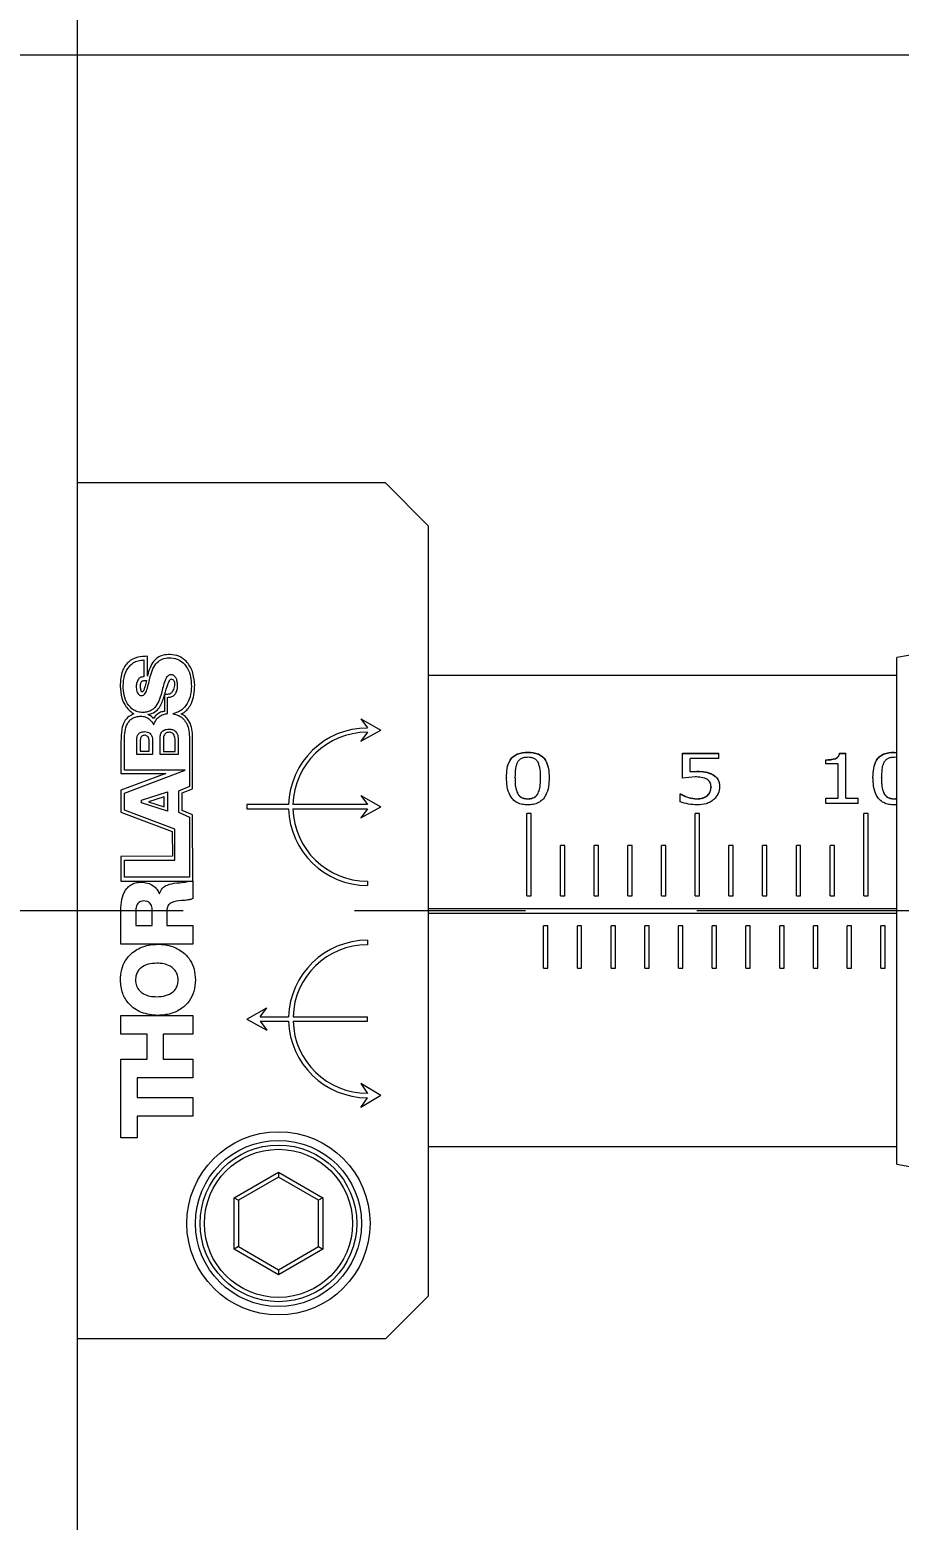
# Model space of a CAD drawing. Header units: millimetres. Extents: x 2 to 278, y 1 to 215.
# Drawn here: x 108.21 to 121.11, y 147.35 to 169.46 of the extents above; entities that cross this region are included whole.
import ezdxf

# ---------------------------------------------------------------- set-up
doc = ezdxf.new("R2010")
doc.units = ezdxf.units.MM
doc.linetypes.add('CENTERX2', pattern=[20.32, 12.7, -2.54, 2.54, -2.54])
doc.styles.add('SLDTEXTSTYLE0', font='TXT', dxfattribs={"width": 0.75})
doc.dimstyles.new('SLDDIMSTYLE0', dxfattribs={"dimtxt": 2.116667, "dimasz": 3.175, "dimexe": 0, "dimexo": 0.0625, "dimgap": 0.529167, "dimtad": 0, "dimtih": 1, "dimtoh": 1, "dimdec": 1, "dimlfac": 2, "dimrnd": 1e-09, "dimzin": 12, "dimdsep": 46, "dimtxsty": 'SLDTEXTSTYLE0', "dimsah": 1, "dimcen": 0, "dimadec": 0, "dimazin": 3, "dimtfac": 1, "dimtdec": 1, "dimtofl": 0, "dimtmove": 0, "dimatfit": 3, "dimfxl": 1, "dimfrac": 2, "dimtolj": 1, "dimtzin": 12, "dimarcsym": 0})
doc.dimstyles.new('SLDDIMSTYLE2', dxfattribs={"dimtxt": 2.116667, "dimasz": 3.175, "dimexe": 0, "dimexo": 0.0625, "dimgap": 0.529167, "dimtad": 0, "dimtih": 1, "dimtoh": 1, "dimdec": 1, "dimlfac": 2, "dimrnd": 1e-09, "dimzin": 12, "dimdsep": 46, "dimtxsty": 'SLDTEXTSTYLE0', "dimsah": 1, "dimcen": 0.09, "dimadec": 0, "dimazin": 3, "dimtfac": 1, "dimtdec": 1, "dimtofl": 0, "dimtmove": 0, "dimatfit": 3, "dimfxl": 1, "dimfrac": 2, "dimtolj": 1, "dimtzin": 12, "dimarcsym": 0})

# ---------------------------------------------------------------- blocks, each defined once
blk = doc.blocks.new('_D_11')
at = {"color": 7, "linetype": 'Continuous', "lineweight": 0}
for p, q in [((85.419, 169.086), (88.597, 169.086)), ((91.137, 169.086), (99.446, 169.086)), ((101.986, 169.086), (167.099, 169.086)), ((165.321, 169.086), (165.321, 160.178)), ((161.442, 156.386), (160.798, 156.386)), ((160.798, 156.386), (160.798, 153.023)), ((169.199, 156.386), (169.843, 156.386)), ((169.843, 156.386), (169.843, 153.023)), ((160.798, 153.023), (161.442, 153.023)), ((169.843, 153.023), (169.199, 153.023)), ((165.321, 143.686), (165.321, 152.594)), ((85.419, 143.686), (167.099, 143.686))]:
    blk.add_line(p, q, dxfattribs=at)
at = {"color": 7, "linetype": 'Continuous', "lineweight": 18}
for points in [[(165.321, 169.086), (164.813, 165.911), (165.829, 165.911)], [(165.321, 143.686), (165.829, 146.861), (164.813, 146.861)]]:
    blk.add_solid(points, dxfattribs=at)
at = {"color": 7, "linetype": 'Continuous', "lineweight": 18, "char_height": 2.1167, "attachment_point": 1, "style": 'SLDTEXTSTYLE0'}
for s, insert in [('50.8mm', (159.939, 159.544)), ('2.00in', (161.442, 155.752))]:
    blk.add_mtext(s, dxfattribs=dict(at, insert=insert))
blk = doc.blocks.new('_D_12')
at = {"color": 7, "linetype": 'Continuous', "lineweight": 0}
for p, q in [((91.542, 158.345), (112.894, 183.346)), ((112.894, 183.346), (116.704, 183.346))]:
    blk.add_line(p, q, dxfattribs=at)
at = {"color": 7, "linetype": 'Continuous', "lineweight": 18}
blk.add_solid([(91.542, 158.345), (93.99, 160.429), (93.217, 161.089)], dxfattribs=at)
at = {"color": 7, "linetype": 'Continuous', "lineweight": 18, "attachment_point": 1, "style": 'SLDTEXTSTYLE0'}
for s, insert, char_height in [('CBORE FOR M6 [1/4-20]', (117.498, 184.392), 2.11667), ('MOUNTING CAP SCREW', (117.498, 181.029), 2.11667), ('2 PLACES', (117.498, 177.666), 2.1167)]:
    blk.add_mtext(s, dxfattribs=dict(at, insert=insert, char_height=char_height))

msp = doc.modelspace()

# ---------------------------------------------------------------- linework, layer by layer
at = {"color": 7, "linetype": 'Continuous', "lineweight": 18}
for p, q in [((108.914, 175.436), (108.914, 137.336)), ((113.486, 162.736), (108.914, 162.736)), ((114.121, 162.101), (113.486, 162.736)), ((114.121, 162.101), (114.121, 150.671)), ((124.246, 160.704), (121.071, 160.144)), ((109.903, 160.11), (109.903, 159.859)), ((109.953, 159.87), (109.955, 160.164)), ((121.071, 152.628), (121.071, 160.144)), ((121.071, 159.879), (114.121, 159.879)), ((110.207, 159.589), (110.207, 159.346)), ((110.252, 159.313), (110.252, 159.554)), ((113.12, 159.235), (113.418, 159.069)), ((113.12, 159.235), (113.217, 159.101)), ((110.625, 158.197), (110.625, 158.994)), ((113.12, 158.903), (113.418, 159.069)), ((113.217, 159.037), (113.12, 158.903)), ((109.561, 158.897), (109.561, 158.426)), ((109.614, 158.476), (109.614, 158.927)), ((109.796, 158.705), (109.796, 158.928)), ((109.847, 158.91), (109.847, 158.754)), ((109.847, 158.754), (109.981, 158.754)), ((109.981, 158.754), (109.981, 158.91)), ((110.029, 158.928), (110.029, 158.705)), ((110.141, 158.705), (110.141, 158.953)), ((110.191, 158.939), (110.191, 158.752)), ((110.191, 158.752), (110.364, 158.752)), ((110.364, 158.752), (110.364, 158.939)), ((110.409, 158.953), (110.409, 158.705)), ((110.579, 158.939), (110.579, 158.234)), ((110.029, 158.705), (109.796, 158.705)), ((110.409, 158.705), (110.141, 158.705)), ((115.597, 158.742), (115.597, 158.738)), ((117.89, 158.725), (118.43, 158.725)), ((117.89, 158.355), (117.89, 158.725)), ((117.89, 158.721), (118.43, 158.721)), ((118.005, 158.454), (118.005, 158.647)), ((118.43, 158.647), (118.005, 158.647)), ((118.43, 158.647), (118.43, 158.725)), ((120.017, 158.568), (120.017, 158.63)), ((120.201, 158.568), (120.017, 158.568)), ((120.162, 158.645), (120.162, 158.649)), ((120.201, 158.061), (120.201, 158.568)), ((120.223, 158.725), (120.315, 158.725)), ((120.223, 158.721), (120.223, 158.725)), ((120.223, 158.721), (120.315, 158.721)), ((120.315, 158.061), (120.315, 158.725)), ((121.034, 158.742), (121.071, 158.739)), ((121.034, 158.742), (121.034, 158.738)), ((121.034, 158.738), (121.071, 158.735)), ((121.071, 158.662), (121.034, 158.665)), ((109.561, 158.426), (110.226, 158.426)), ((110.226, 158.426), (109.561, 158.179)), ((109.614, 158.135), (110.512, 158.476)), ((110.512, 158.476), (109.614, 158.476)), ((115.281, 158.369), (115.281, 158.365)), ((115.407, 158.365), (115.407, 158.369)), ((115.787, 158.366), (115.787, 158.37)), ((115.913, 158.37), (115.913, 158.366)), ((118.078, 158.374), (117.89, 158.355)), ((118.005, 158.454), (118.107, 158.458)), ((118.005, 158.45), (118.107, 158.454)), ((118.005, 158.454), (118.005, 158.45)), ((118.107, 158.458), (118.107, 158.454)), ((118.339, 158.412), (118.339, 158.408)), ((120.718, 158.369), (120.718, 158.365)), ((120.844, 158.365), (120.844, 158.369)), ((109.561, 158.179), (109.561, 157.85)), ((109.614, 157.88), (109.614, 158.135)), ((109.868, 158.029), (110.253, 158.151)), ((110.253, 158.151), (110.253, 157.864)), ((110.579, 158.234), (110.415, 158.162)), ((110.415, 158.162), (110.415, 157.851)), ((110.468, 158.136), (110.625, 158.197)), ((110.468, 157.877), (110.468, 158.136)), ((113.12, 158.098), (113.418, 157.932)), ((113.12, 158.098), (113.217, 157.964)), ((115.443, 158.133), (115.443, 158.137)), ((115.75, 158.132), (115.75, 158.135)), ((117.856, 158.121), (117.864, 158.121)), ((117.856, 158.007), (117.856, 158.121)), ((117.856, 158.118), (117.864, 158.118)), ((117.864, 158.121), (117.864, 158.118)), ((118.262, 158.1), (118.262, 158.096)), ((118.315, 158.228), (118.315, 158.224)), ((118.442, 158.228), (118.442, 158.225)), ((120.879, 158.133), (120.879, 158.137)), ((110.359, 157.599), (109.614, 157.88)), ((109.868, 157.99), (109.868, 158.029)), ((110.253, 157.864), (109.868, 157.99)), ((110.202, 158.08), (109.969, 158.007)), ((109.969, 158.007), (110.202, 157.932)), ((110.202, 157.932), (110.202, 158.08)), ((110.625, 157.814), (110.468, 157.877)), ((112.049, 157.964), (111.429, 157.964)), ((111.429, 157.964), (111.429, 157.901)), ((111.429, 157.901), (112.049, 157.901)), ((113.217, 157.964), (112.113, 157.964)), ((112.113, 157.901), (113.217, 157.901)), ((113.12, 157.767), (113.418, 157.932)), ((113.217, 157.901), (113.12, 157.767)), ((115.597, 158.048), (115.597, 158.051)), ((118.109, 158.051), (118.109, 158.048)), ((120.017, 158.061), (120.201, 158.061)), ((120.017, 157.98), (120.017, 158.061)), ((120.017, 158.058), (120.201, 158.058)), ((120.499, 157.98), (120.017, 157.98)), ((120.201, 158.058), (120.201, 158.061)), ((120.315, 158.061), (120.499, 158.061)), ((120.315, 158.058), (120.315, 158.061)), ((120.315, 158.058), (120.499, 158.058)), ((120.499, 157.98), (120.499, 158.061)), ((121.034, 158.048), (121.034, 158.051)), ((121.071, 157.961), (121.034, 157.959)), ((109.561, 157.85), (110.322, 157.563)), ((110.415, 157.851), (110.577, 157.777)), ((110.577, 157.777), (110.577, 156.886)), ((110.628, 156.829), (110.625, 157.814)), ((115.581, 156.608), (115.581, 157.833)), ((115.645, 157.833), (115.581, 157.833)), ((115.645, 157.831), (115.581, 157.831)), ((115.645, 156.608), (115.645, 157.833)), ((118.081, 156.608), (118.081, 157.833)), ((118.145, 157.833), (118.081, 157.833)), ((118.145, 157.831), (118.081, 157.831)), ((118.145, 156.608), (118.145, 157.833)), ((120.581, 156.608), (120.581, 157.833)), ((120.645, 157.833), (120.581, 157.833)), ((120.645, 157.831), (120.581, 157.831)), ((120.645, 156.608), (120.645, 157.833)), ((110.322, 157.563), (110.324, 157.197)), ((110.359, 157.137), (110.359, 157.599)), ((116.081, 156.608), (116.081, 157.357)), ((116.145, 157.357), (116.081, 157.357)), ((116.145, 157.356), (116.081, 157.356)), ((116.145, 156.608), (116.145, 157.357)), ((116.645, 157.357), (116.581, 157.357)), ((116.581, 156.608), (116.581, 157.357)), ((116.645, 157.356), (116.581, 157.356)), ((116.645, 156.608), (116.645, 157.357)), ((117.145, 157.357), (117.081, 157.357)), ((117.081, 156.608), (117.081, 157.357)), ((117.145, 157.356), (117.081, 157.356)), ((117.145, 156.608), (117.145, 157.357)), ((117.645, 157.357), (117.581, 157.357)), ((117.581, 156.608), (117.581, 157.357)), ((117.645, 157.356), (117.581, 157.356)), ((117.645, 156.608), (117.645, 157.357)), ((118.645, 157.357), (118.581, 157.357)), ((118.581, 156.608), (118.581, 157.357)), ((118.645, 157.356), (118.581, 157.356)), ((118.645, 156.608), (118.645, 157.357)), ((119.145, 157.357), (119.081, 157.357)), ((119.081, 156.608), (119.081, 157.357)), ((119.145, 157.356), (119.081, 157.356)), ((119.145, 156.608), (119.145, 157.357)), ((119.645, 157.357), (119.581, 157.357)), ((119.581, 156.608), (119.581, 157.357)), ((119.645, 157.356), (119.581, 157.356)), ((119.645, 156.608), (119.645, 157.357)), ((120.145, 157.357), (120.081, 157.357)), ((120.081, 156.608), (120.081, 157.357)), ((120.145, 157.356), (120.081, 157.356)), ((120.145, 156.608), (120.145, 157.357)), ((110.324, 157.197), (109.561, 157.192)), ((109.561, 157.192), (109.561, 156.83)), ((109.614, 156.886), (109.614, 157.137)), ((109.614, 157.137), (110.359, 157.137)), ((109.561, 156.83), (110.628, 156.829)), ((110.577, 156.886), (109.614, 156.886)), ((110.578, 156.829), (110.628, 156.829)), ((110.628, 156.829), (110.628, 156.57)), ((113.217, 156.827), (113.217, 156.764)), ((110.129, 156.645), (110.132, 156.645)), ((115.581, 156.608), (115.645, 156.608)), ((116.081, 156.608), (116.145, 156.608)), ((116.581, 156.608), (116.645, 156.608)), ((117.081, 156.608), (117.145, 156.608)), ((117.581, 156.608), (117.645, 156.608)), ((118.081, 156.608), (118.145, 156.608)), ((118.581, 156.608), (118.645, 156.608)), ((119.081, 156.608), (119.145, 156.608)), ((119.581, 156.608), (119.645, 156.608)), ((120.081, 156.608), (120.145, 156.608)), ((120.581, 156.608), (120.645, 156.608)), ((109.561, 155.892), (109.561, 156.438)), ((109.783, 156.393), (109.783, 156.171)), ((110.023, 156.171), (110.023, 156.405)), ((110.24, 156.383), (110.24, 156.171)), ((121.071, 156.418), (114.121, 156.418)), ((121.071, 156.418), (114.121, 156.418)), ((114.121, 156.354), (121.071, 156.354)), ((114.121, 156.354), (121.071, 156.354)), ((109.783, 156.171), (110.023, 156.171)), ((110.24, 156.171), (110.628, 156.171)), ((110.628, 156.171), (110.628, 155.892)), ((115.831, 155.537), (115.831, 156.164)), ((115.895, 156.164), (115.831, 156.164)), ((115.895, 155.537), (115.895, 156.164)), ((116.332, 155.537), (116.332, 156.164)), ((116.395, 156.164), (116.332, 156.164)), ((116.395, 155.537), (116.395, 156.164)), ((116.832, 155.537), (116.832, 156.164)), ((116.896, 156.164), (116.832, 156.164)), ((116.896, 155.537), (116.896, 156.164)), ((117.333, 155.537), (117.333, 156.164)), ((117.396, 156.164), (117.333, 156.164)), ((117.396, 155.537), (117.396, 156.164)), ((117.833, 155.537), (117.833, 156.164)), ((117.897, 156.164), (117.833, 156.164)), ((117.897, 155.537), (117.897, 156.164)), ((118.333, 155.537), (118.333, 156.164)), ((118.397, 156.164), (118.333, 156.164)), ((118.397, 155.537), (118.397, 156.164)), ((118.834, 155.537), (118.834, 156.164)), ((118.897, 156.164), (118.834, 156.164)), ((118.897, 155.537), (118.897, 156.164)), ((119.334, 155.537), (119.334, 156.164)), ((119.398, 156.164), (119.334, 156.164)), ((119.398, 155.537), (119.398, 156.164)), ((119.835, 155.537), (119.835, 156.164)), ((119.898, 156.164), (119.835, 156.164)), ((119.898, 155.537), (119.898, 156.164)), ((120.335, 155.537), (120.335, 156.164)), ((120.398, 156.164), (120.335, 156.164)), ((120.398, 155.537), (120.398, 156.164)), ((120.835, 155.537), (120.835, 156.164)), ((120.899, 156.164), (120.835, 156.164)), ((120.899, 155.537), (120.899, 156.164)), ((110.628, 155.892), (109.561, 155.892)), ((113.217, 155.951), (113.217, 155.885)), ((115.831, 155.539), (115.895, 155.539)), ((115.831, 155.537), (115.895, 155.537)), ((116.332, 155.539), (116.395, 155.539)), ((116.332, 155.537), (116.395, 155.537)), ((116.832, 155.539), (116.896, 155.539)), ((116.832, 155.537), (116.896, 155.537)), ((117.333, 155.539), (117.396, 155.539)), ((117.333, 155.537), (117.396, 155.537)), ((117.833, 155.539), (117.897, 155.539)), ((117.833, 155.537), (117.897, 155.537)), ((118.333, 155.539), (118.397, 155.539)), ((118.333, 155.537), (118.397, 155.537)), ((118.834, 155.539), (118.897, 155.539)), ((118.834, 155.537), (118.897, 155.537)), ((119.334, 155.539), (119.398, 155.539)), ((119.334, 155.537), (119.398, 155.537)), ((119.835, 155.539), (119.898, 155.539)), ((119.835, 155.537), (119.898, 155.537)), ((120.335, 155.539), (120.398, 155.539)), ((120.335, 155.537), (120.398, 155.537)), ((120.835, 155.539), (120.899, 155.539)), ((120.835, 155.537), (120.899, 155.537)), ((109.561, 154.835), (110.628, 154.835)), ((109.561, 154.556), (109.561, 154.835)), ((110.628, 154.835), (110.628, 154.556)), ((111.428, 154.783), (111.726, 154.948)), ((111.428, 154.783), (111.726, 154.617)), ((111.629, 154.814), (111.726, 154.948)), ((111.629, 154.814), (112.049, 154.814)), ((112.115, 154.814), (113.217, 154.814)), ((113.217, 154.751), (113.217, 154.814)), ((109.95, 154.556), (109.561, 154.556)), ((109.95, 154.188), (109.95, 154.556)), ((110.189, 154.556), (110.189, 154.188)), ((110.628, 154.556), (110.189, 154.556)), ((111.629, 154.751), (111.726, 154.617)), ((111.629, 154.751), (112.049, 154.751)), ((112.115, 154.751), (113.217, 154.751)), ((109.561, 154.188), (109.95, 154.188)), ((109.561, 153.021), (109.561, 154.188)), ((110.189, 154.188), (110.628, 154.188)), ((110.628, 154.188), (110.628, 153.909)), ((109.8, 153.909), (109.8, 153.62)), ((110.628, 153.909), (109.8, 153.909)), ((113.418, 153.648), (113.12, 153.824)), ((113.12, 153.824), (113.217, 153.68)), ((109.8, 153.62), (110.628, 153.62)), ((110.628, 153.62), (110.628, 153.34)), ((113.418, 153.648), (113.12, 153.471)), ((113.12, 153.471), (113.217, 153.614)), ((109.8, 153.34), (109.8, 153.021)), ((110.628, 153.34), (109.8, 153.34)), ((109.8, 153.021), (109.561, 153.021)), ((114.121, 152.894), (121.071, 152.894)), ((121.071, 152.628), (124.246, 152.068)), ((111.24, 152.131), (111.898, 152.511)), ((111.898, 152.438), (111.303, 152.094)), ((111.898, 152.511), (112.557, 152.131)), ((111.898, 152.511), (111.898, 152.438)), ((112.494, 152.094), (111.898, 152.438)), ((111.24, 151.37), (111.24, 152.131)), ((111.24, 152.131), (111.303, 152.094)), ((112.557, 152.131), (112.494, 152.094)), ((112.557, 152.131), (112.557, 151.37)), ((111.303, 152.094), (111.303, 151.407)), ((112.494, 151.407), (112.494, 152.094)), ((111.303, 151.407), (111.24, 151.37)), ((111.898, 150.99), (111.24, 151.37)), ((111.303, 151.407), (111.898, 151.063)), ((111.898, 151.063), (112.494, 151.407)), ((112.557, 151.37), (111.898, 150.99)), ((112.494, 151.407), (112.557, 151.37)), ((111.898, 151.063), (111.898, 150.99)), ((113.486, 150.036), (114.121, 150.671)), ((113.486, 150.036), (108.914, 150.036))]:
    msp.add_line(p, q, dxfattribs=at)
at = {"color": 7, "linetype": 'CENTERX2', "lineweight": 18}
msp.add_line((151.124, 156.386), (53.763, 156.386), dxfattribs=at)
at = {"color": 7, "linetype": 'Continuous', "lineweight": 18}
for radius in [1.359, 1.232, 1.162, 1.099]:
    msp.add_circle((111.898, 151.751), radius, dxfattribs=at)
for centre, radius, start, end in [((113.217, 157.932), 1.168, 90, 178.4429), ((113.217, 157.932), 1.105, 90, 178.3533), ((113.217, 157.932), 1.168, 181.5571, 270), ((113.217, 157.932), 1.105, 181.6467, 270), ((113.217, 154.783), 1.168, 90, 178.4429), ((113.217, 154.783), 1.102, 90, 178.3495), ((113.217, 154.783), 1.168, 181.5571, 270), ((113.217, 154.783), 1.102, 181.6505, 270)]:
    msp.add_arc(centre, radius, start, end, dxfattribs=at)
for points, knots in [([(109.955, 160.164), (109.906, 160.162), (109.803, 160.159), (109.683, 160.099), (109.615, 160.015), (109.579, 159.937), (109.555, 159.836), (109.552, 159.761), (109.551, 159.72)], [0, 0, 0, 0, 0.211166, 0.446808, 0.552781, 0.674848, 0.821169, 1, 1, 1, 1]), ([(109.594, 159.724), (109.598, 159.777), (109.605, 159.88), (109.666, 159.999), (109.742, 160.068), (109.818, 160.104), (109.874, 160.108), (109.903, 160.11)], [0, 0, 0, 0, 0.287197, 0.558239, 0.696739, 0.840355, 1, 1, 1, 1]), ([(110.291, 160.191), (110.256, 160.189), (110.191, 160.186), (110.104, 160.148), (110.037, 160.083), (109.987, 159.99), (109.966, 159.917), (109.955, 159.877)], [0, 0, 0, 0, 0.208194, 0.382385, 0.547555, 0.757629, 1, 1, 1, 1]), ([(109.996, 159.862), (110.008, 159.9), (110.031, 159.976), (110.089, 160.07), (110.175, 160.132), (110.239, 160.138), (110.273, 160.141)], [0, 0, 0, 0, 0.283784, 0.553722, 0.762442, 1, 1, 1, 1]), ([(110.273, 160.141), (110.314, 160.138), (110.392, 160.131), (110.49, 160.07), (110.559, 159.977), (110.6, 159.857), (110.605, 159.767), (110.607, 159.721)], [0, 0, 0, 0, 0.202997, 0.380347, 0.554846, 0.771411, 1, 1, 1, 1]), ([(110.655, 159.74), (110.649, 159.808), (110.638, 159.936), (110.545, 160.085), (110.423, 160.176), (110.335, 160.186), (110.291, 160.191)], [0, 0, 0, 0, 0.314908, 0.592703, 0.795763, 1, 1, 1, 1]), ([(109.903, 159.859), (109.893, 159.859), (109.874, 159.858), (109.848, 159.848), (109.827, 159.833), (109.806, 159.804), (109.79, 159.76), (109.788, 159.723), (109.788, 159.703)], [0, 0, 0, 0, 0.13742, 0.258595, 0.373661, 0.490016, 0.737396, 1, 1, 1, 1]), ([(109.87, 159.582), (109.878, 159.583), (109.896, 159.586), (109.927, 159.616), (109.962, 159.709), (109.982, 159.797), (109.996, 159.862)], [0, 0, 0, 0, 0.080263, 0.164107, 0.382413, 1, 1, 1, 1]), ([(109.955, 159.877), (109.955, 159.876), (109.954, 159.873), (109.953, 159.871), (109.953, 159.87)], [0, 0, 0, 0, 0.558105, 1, 1, 1, 1]), ([(110.303, 159.89), (110.293, 159.889), (110.273, 159.886), (110.238, 159.858), (110.197, 159.765), (110.177, 159.677), (110.163, 159.613)], [0, 0, 0, 0, 0.089597, 0.178615, 0.397079, 1, 1, 1, 1]), ([(110.401, 159.736), (110.4, 159.755), (110.398, 159.791), (110.382, 159.841), (110.356, 159.874), (110.327, 159.888), (110.311, 159.889), (110.303, 159.89)], [0, 0, 0, 0, 0.277056, 0.534545, 0.763848, 0.877102, 1, 1, 1, 1]), ([(109.551, 159.72), (109.555, 159.661), (109.562, 159.555), (109.622, 159.431), (109.688, 159.354), (109.733, 159.325), (109.754, 159.311)], [0, 0, 0, 0, 0.370413, 0.659867, 0.84661, 1, 1, 1, 1]), ([(109.886, 159.331), (109.861, 159.332), (109.814, 159.336), (109.73, 159.372), (109.652, 159.457), (109.603, 159.585), (109.597, 159.677), (109.594, 159.724)], [0, 0, 0, 0, 0.134679, 0.257286, 0.494977, 0.745543, 1, 1, 1, 1]), ([(109.788, 159.703), (109.79, 159.675), (109.793, 159.634), (109.824, 159.595), (109.848, 159.583), (109.862, 159.582), (109.87, 159.582)], [0, 0, 0, 0, 0.508339, 0.744846, 0.865693, 1, 1, 1, 1]), ([(109.851, 159.722), (109.852, 159.732), (109.853, 159.749), (109.857, 159.771), (109.865, 159.788), (109.88, 159.8), (109.893, 159.802), (109.9, 159.804)], [0, 0, 0, 0, 0.269685, 0.474987, 0.635133, 0.804361, 1, 1, 1, 1]), ([(109.872, 159.636), (109.871, 159.636), (109.87, 159.636), (109.868, 159.637), (109.866, 159.64), (109.86, 159.651), (109.854, 159.678), (109.852, 159.704), (109.851, 159.722)], [0, 0, 0, 0, 0.01741, 0.036526, 0.058712, 0.147402, 0.41052, 1, 1, 1, 1]), ([(109.94, 159.806), (109.933, 159.779), (109.922, 159.733), (109.908, 159.682), (109.898, 159.656), (109.891, 159.644), (109.882, 159.637), (109.875, 159.636), (109.872, 159.636)], [0, 0, 0, 0, 0.449122, 0.734077, 0.826997, 0.895061, 0.948104, 1, 1, 1, 1]), ([(109.9, 159.804), (109.906, 159.805), (109.92, 159.806), (109.933, 159.806), (109.94, 159.806)], [0, 0, 0, 0, 0.517445, 1, 1, 1, 1]), ([(110.209, 159.596), (110.225, 159.65), (110.247, 159.723), (110.279, 159.799), (110.295, 159.821), (110.302, 159.826), (110.305, 159.827), (110.307, 159.827), (110.308, 159.827)], [0, 0, 0, 0, 0.664568, 0.889211, 0.957686, 0.973941, 0.987622, 1, 1, 1, 1]), ([(110.344, 159.691), (110.341, 159.679), (110.334, 159.658), (110.319, 159.632), (110.301, 159.614), (110.265, 159.596), (110.233, 159.596), (110.209, 159.596)], [0, 0, 0, 0, 0.198373, 0.356661, 0.48918, 0.610042, 1, 1, 1, 1]), ([(110.252, 159.554), (110.271, 159.555), (110.305, 159.559), (110.35, 159.582), (110.381, 159.621), (110.399, 159.674), (110.4, 159.714), (110.401, 159.736)], [0, 0, 0, 0, 0.210708, 0.385024, 0.548448, 0.756707, 1, 1, 1, 1]), ([(110.308, 159.827), (110.314, 159.825), (110.324, 159.822), (110.338, 159.814), (110.348, 159.802), (110.355, 159.785), (110.357, 159.761), (110.354, 159.728), (110.348, 159.704), (110.344, 159.691)], [0, 0, 0, 0, 0.1058661, 0.2001971, 0.2906117, 0.3871712, 0.541966, 0.7424173, 1, 1, 1, 1]), ([(110.607, 159.721), (110.604, 159.668), (110.597, 159.565), (110.535, 159.437), (110.443, 159.346), (110.369, 159.322), (110.331, 159.31)], [0, 0, 0, 0, 0.296066, 0.570524, 0.779216, 1, 1, 1, 1]), ([(110.456, 159.31), (110.475, 159.319), (110.516, 159.34), (110.568, 159.396), (110.614, 159.478), (110.649, 159.596), (110.653, 159.689), (110.655, 159.74)], [0, 0, 0, 0, 0.126617, 0.273245, 0.446193, 0.693435, 1, 1, 1, 1]), ([(110.163, 159.613), (110.151, 159.574), (110.128, 159.499), (110.076, 159.412), (110.014, 159.361), (109.954, 159.335), (109.91, 159.332), (109.886, 159.331)], [0, 0, 0, 0, 0.281262, 0.550865, 0.689312, 0.834742, 1, 1, 1, 1]), ([(109.958, 159.303), (109.989, 159.308), (110.051, 159.318), (110.142, 159.404), (110.174, 159.488), (110.194, 159.542)], [0, 0, 0, 0, 0.25479, 0.522987, 1, 1, 1, 1]), ([(110.194, 159.542), (110.196, 159.551), (110.201, 159.566), (110.205, 159.582), (110.207, 159.589)], [0, 0, 0, 0, 0.55694, 1, 1, 1, 1]), ([(109.754, 159.311), (109.728, 159.299), (109.672, 159.273), (109.602, 159.193), (109.566, 159.06), (109.563, 158.958), (109.561, 158.897)], [0, 0, 0, 0, 0.172596, 0.380101, 0.623633, 1, 1, 1, 1]), ([(109.614, 158.927), (109.615, 158.968), (109.617, 159.049), (109.645, 159.147), (109.688, 159.211), (109.732, 159.247), (109.789, 159.271), (109.832, 159.274), (109.855, 159.275)], [0, 0, 0, 0, 0.2596133, 0.5042935, 0.6194949, 0.734392, 0.8575073, 1, 1, 1, 1]), ([(109.855, 159.275), (109.878, 159.273), (109.923, 159.269), (109.997, 159.228), (110.029, 159.179), (110.049, 159.148)], [0, 0, 0, 0, 0.284663, 0.559152, 1, 1, 1, 1]), ([(110.044, 159.243), (110.031, 159.257), (110.006, 159.282), (109.973, 159.296), (109.958, 159.303)], [0, 0, 0, 0, 0.531692, 1, 1, 1, 1]), ([(110.207, 159.346), (110.187, 159.343), (110.147, 159.337), (110.091, 159.3), (110.061, 159.264), (110.044, 159.243)], [0, 0, 0, 0, 0.301019, 0.598638, 1, 1, 1, 1]), ([(110.049, 159.148), (110.058, 159.173), (110.077, 159.222), (110.131, 159.273), (110.19, 159.304), (110.231, 159.31), (110.252, 159.313)], [0, 0, 0, 0, 0.285153, 0.557728, 0.774206, 1, 1, 1, 1]), ([(110.331, 159.31), (110.362, 159.304), (110.421, 159.291), (110.493, 159.235), (110.544, 159.156), (110.574, 159.055), (110.577, 158.979), (110.579, 158.939)], [0, 0, 0, 0, 0.192428, 0.364898, 0.537621, 0.757448, 1, 1, 1, 1]), ([(110.625, 158.994), (110.622, 159.033), (110.615, 159.109), (110.574, 159.203), (110.522, 159.273), (110.477, 159.298), (110.456, 159.31)], [0, 0, 0, 0, 0.310425, 0.600069, 0.808012, 1, 1, 1, 1]), ([(109.796, 158.928), (109.797, 158.945), (109.799, 158.977), (109.822, 159.015), (109.85, 159.035), (109.88, 159.045), (109.901, 159.046), (109.913, 159.046)], [0, 0, 0, 0, 0.262638, 0.514536, 0.654613, 0.812515, 1, 1, 1, 1]), ([(109.915, 158.992), (109.906, 158.991), (109.89, 158.99), (109.87, 158.978), (109.856, 158.96), (109.848, 158.936), (109.847, 158.919), (109.847, 158.91)], [0, 0, 0, 0, 0.2108655, 0.3895958, 0.5613353, 0.7736399, 1, 1, 1, 1]), ([(109.913, 159.046), (109.928, 159.045), (109.954, 159.043), (109.988, 159.024), (110.012, 158.997), (110.026, 158.964), (110.028, 158.94), (110.029, 158.928)], [0, 0, 0, 0, 0.233634, 0.429534, 0.609083, 0.811503, 1, 1, 1, 1]), ([(109.981, 158.91), (109.981, 158.92), (109.979, 158.941), (109.967, 158.966), (109.951, 158.982), (109.934, 158.991), (109.921, 158.992), (109.915, 158.992)], [0, 0, 0, 0, 0.2631781, 0.5362228, 0.6796343, 0.8298666, 1, 1, 1, 1]), ([(110.141, 158.953), (110.142, 158.972), (110.145, 159.008), (110.171, 159.049), (110.204, 159.071), (110.237, 159.082), (110.262, 159.083), (110.276, 159.084)], [0, 0, 0, 0, 0.258004, 0.507896, 0.648867, 0.809076, 1, 1, 1, 1]), ([(110.278, 159.037), (110.267, 159.036), (110.247, 159.035), (110.221, 159.021), (110.203, 158.999), (110.192, 158.971), (110.191, 158.95), (110.191, 158.939)], [0, 0, 0, 0, 0.219171, 0.402032, 0.573212, 0.780589, 1, 1, 1, 1]), ([(110.276, 159.084), (110.293, 159.083), (110.323, 159.081), (110.362, 159.06), (110.39, 159.03), (110.406, 158.993), (110.408, 158.966), (110.409, 158.953)], [0, 0, 0, 0, 0.237889, 0.435826, 0.615004, 0.814865, 1, 1, 1, 1]), ([(110.364, 158.939), (110.363, 158.951), (110.36, 158.977), (110.345, 159.007), (110.324, 159.025), (110.303, 159.036), (110.286, 159.037), (110.278, 159.037)], [0, 0, 0, 0, 0.255403, 0.523999, 0.668505, 0.822947, 1, 1, 1, 1]), ([(115.281, 158.369), (115.283, 158.413), (115.286, 158.502), (115.318, 158.607), (115.375, 158.678), (115.439, 158.718), (115.503, 158.735), (115.556, 158.741), (115.583, 158.742), (115.597, 158.742)], [0, 0, 0, 0, 0.250452, 0.500192, 0.629391, 0.749903, 0.874732, 0.937345, 1, 1, 1, 1]), ([(115.281, 158.365), (115.283, 158.409), (115.286, 158.498), (115.318, 158.603), (115.375, 158.674), (115.439, 158.714), (115.503, 158.731), (115.556, 158.737), (115.583, 158.738), (115.597, 158.738)], [0, 0, 0, 0, 0.2503, 0.499958, 0.6291, 0.749638, 0.874569, 0.937272, 1, 1, 1, 1]), ([(115.443, 158.591), (115.434, 158.568), (115.415, 158.523), (115.41, 158.447), (115.408, 158.396), (115.407, 158.369)], [0, 0, 0, 0, 0.325841, 0.649315, 1, 1, 1, 1]), ([(115.597, 158.665), (115.589, 158.665), (115.573, 158.664), (115.541, 158.661), (115.503, 158.649), (115.466, 158.624), (115.451, 158.602), (115.443, 158.591)], [0, 0, 0, 0, 0.1253765, 0.2506743, 0.5003908, 0.7499164, 1, 1, 1, 1]), ([(115.597, 158.742), (115.624, 158.741), (115.678, 158.739), (115.756, 158.718), (115.819, 158.678), (115.875, 158.606), (115.908, 158.502), (115.912, 158.414), (115.913, 158.37)], [0, 0, 0, 0, 0.125103, 0.249964, 0.374719, 0.499711, 0.749526, 1, 1, 1, 1]), ([(115.597, 158.738), (115.624, 158.737), (115.678, 158.735), (115.756, 158.713), (115.819, 158.674), (115.875, 158.602), (115.908, 158.498), (115.912, 158.41), (115.913, 158.366)], [0, 0, 0, 0, 0.125246, 0.250224, 0.375031, 0.500004, 0.749689, 1, 1, 1, 1]), ([(115.75, 158.592), (115.742, 158.603), (115.727, 158.625), (115.691, 158.65), (115.645, 158.663), (115.613, 158.664), (115.597, 158.665)], [0, 0, 0, 0, 0.2502316, 0.4999872, 0.7496632, 1, 1, 1, 1]), ([(115.787, 158.37), (115.787, 158.408), (115.788, 158.485), (115.762, 158.557), (115.75, 158.592)], [0, 0, 0, 0, 0.501133, 1, 1, 1, 1]), ([(120.017, 158.63), (120.041, 158.63), (120.091, 158.631), (120.138, 158.643), (120.162, 158.649)], [0, 0, 0, 0, 0.501078, 1, 1, 1, 1]), ([(120.017, 158.626), (120.041, 158.626), (120.091, 158.627), (120.138, 158.639), (120.162, 158.645)], [0, 0, 0, 0, 0.501108, 1, 1, 1, 1]), ([(120.162, 158.649), (120.17, 158.653), (120.188, 158.662), (120.208, 158.68), (120.22, 158.702), (120.222, 158.717), (120.223, 158.725)], [0, 0, 0, 0, 0.255335, 0.499893, 0.749686, 1, 1, 1, 1]), ([(120.162, 158.645), (120.17, 158.649), (120.188, 158.658), (120.208, 158.676), (120.22, 158.698), (120.222, 158.713), (120.223, 158.721)], [0, 0, 0, 0, 0.255499, 0.500101, 0.749817, 1, 1, 1, 1]), ([(120.718, 158.369), (120.719, 158.413), (120.723, 158.502), (120.755, 158.607), (120.812, 158.678), (120.876, 158.718), (120.939, 158.735), (120.993, 158.741), (121.02, 158.742), (121.034, 158.742)], [0, 0, 0, 0, 0.250452, 0.500192, 0.629391, 0.749903, 0.874732, 0.937345, 1, 1, 1, 1]), ([(120.718, 158.365), (120.719, 158.409), (120.723, 158.498), (120.755, 158.603), (120.812, 158.674), (120.876, 158.714), (120.939, 158.731), (120.993, 158.737), (121.02, 158.738), (121.034, 158.738)], [0, 0, 0, 0, 0.2503, 0.499958, 0.6291, 0.749638, 0.874569, 0.937272, 1, 1, 1, 1]), ([(120.88, 158.591), (120.871, 158.568), (120.852, 158.523), (120.846, 158.447), (120.845, 158.396), (120.844, 158.369)], [0, 0, 0, 0, 0.325841, 0.649315, 1, 1, 1, 1]), ([(121.034, 158.665), (121.026, 158.665), (121.01, 158.664), (120.978, 158.661), (120.94, 158.649), (120.903, 158.624), (120.888, 158.602), (120.88, 158.591)], [0, 0, 0, 0, 0.125376, 0.250674, 0.500391, 0.749916, 1, 1, 1, 1]), ([(115.597, 157.959), (115.57, 157.961), (115.516, 157.963), (115.438, 157.989), (115.374, 158.035), (115.318, 158.118), (115.286, 158.234), (115.283, 158.324), (115.281, 158.369)], [0, 0, 0, 0, 0.125107, 0.249985, 0.37472, 0.499695, 0.749519, 1, 1, 1, 1]), ([(115.407, 158.369), (115.408, 158.342), (115.409, 158.29), (115.414, 158.211), (115.433, 158.161), (115.443, 158.137)], [0, 0, 0, 0, 0.353697, 0.673027, 1, 1, 1, 1]), ([(115.407, 158.365), (115.408, 158.338), (115.409, 158.286), (115.414, 158.208), (115.433, 158.158), (115.443, 158.133)], [0, 0, 0, 0, 0.35368, 0.672999, 1, 1, 1, 1]), ([(115.913, 158.37), (115.912, 158.325), (115.909, 158.234), (115.877, 158.118), (115.819, 158.035), (115.755, 157.989), (115.692, 157.968), (115.638, 157.96), (115.611, 157.96), (115.597, 157.959)], [0, 0, 0, 0, 0.25044, 0.500207, 0.629487, 0.749895, 0.874727, 0.93735, 1, 1, 1, 1]), ([(115.75, 158.135), (115.76, 158.16), (115.778, 158.209), (115.785, 158.289), (115.786, 158.342), (115.787, 158.37)], [0, 0, 0, 0, 0.326431, 0.639161, 1, 1, 1, 1]), ([(115.75, 158.132), (115.76, 158.157), (115.778, 158.206), (115.785, 158.286), (115.786, 158.338), (115.787, 158.366)], [0, 0, 0, 0, 0.326457, 0.639193, 1, 1, 1, 1]), ([(118.255, 158.339), (118.242, 158.346), (118.216, 158.359), (118.155, 158.371), (118.109, 158.373), (118.078, 158.374)], [0, 0, 0, 0, 0.249718, 0.499781, 1, 1, 1, 1]), ([(118.107, 158.458), (118.148, 158.458), (118.23, 158.457), (118.303, 158.427), (118.339, 158.412)], [0, 0, 0, 0, 0.501272, 1, 1, 1, 1]), ([(118.107, 158.454), (118.148, 158.454), (118.23, 158.453), (118.303, 158.423), (118.339, 158.408)], [0, 0, 0, 0, 0.5013357, 1, 1, 1, 1]), ([(118.315, 158.228), (118.313, 158.249), (118.31, 158.282), (118.284, 158.319), (118.265, 158.332), (118.255, 158.339)], [0, 0, 0, 0, 0.499042, 0.749645, 1, 1, 1, 1]), ([(118.339, 158.412), (118.356, 158.401), (118.389, 158.379), (118.422, 158.334), (118.44, 158.282), (118.441, 158.246), (118.442, 158.228)], [0, 0, 0, 0, 0.24986, 0.499718, 0.749644, 1, 1, 1, 1]), ([(118.339, 158.408), (118.356, 158.397), (118.389, 158.376), (118.422, 158.33), (118.44, 158.279), (118.441, 158.243), (118.442, 158.225)], [0, 0, 0, 0, 0.250006, 0.499887, 0.749746, 1, 1, 1, 1]), ([(121.034, 157.959), (121.007, 157.961), (120.952, 157.963), (120.875, 157.989), (120.811, 158.035), (120.755, 158.118), (120.722, 158.234), (120.719, 158.324), (120.718, 158.369)], [0, 0, 0, 0, 0.125107, 0.249985, 0.37472, 0.499695, 0.749519, 1, 1, 1, 1]), ([(120.844, 158.369), (120.845, 158.342), (120.846, 158.29), (120.851, 158.211), (120.87, 158.161), (120.879, 158.137)], [0, 0, 0, 0, 0.353697, 0.673027, 1, 1, 1, 1]), ([(120.844, 158.365), (120.845, 158.338), (120.846, 158.286), (120.851, 158.208), (120.87, 158.158), (120.879, 158.133)], [0, 0, 0, 0, 0.35368, 0.672999, 1, 1, 1, 1]), ([(115.443, 158.137), (115.446, 158.13), (115.453, 158.117), (115.471, 158.094), (115.501, 158.069), (115.548, 158.053), (115.581, 158.052), (115.597, 158.051)], [0, 0, 0, 0, 0.125347, 0.250608, 0.500107, 0.74966, 1, 1, 1, 1]), ([(115.443, 158.133), (115.446, 158.127), (115.453, 158.114), (115.471, 158.09), (115.501, 158.066), (115.548, 158.05), (115.581, 158.049), (115.597, 158.048)], [0, 0, 0, 0, 0.125241, 0.250421, 0.499867, 0.74951, 1, 1, 1, 1]), ([(115.597, 158.051), (115.605, 158.051), (115.621, 158.052), (115.653, 158.056), (115.691, 158.069), (115.728, 158.097), (115.743, 158.122), (115.75, 158.135)], [0, 0, 0, 0, 0.1253849, 0.2506913, 0.5004739, 0.7499901, 1, 1, 1, 1]), ([(115.597, 158.048), (115.605, 158.048), (115.621, 158.049), (115.653, 158.053), (115.691, 158.066), (115.728, 158.094), (115.743, 158.119), (115.75, 158.132)], [0, 0, 0, 0, 0.12546, 0.250837, 0.500709, 0.750177, 1, 1, 1, 1]), ([(117.864, 158.121), (117.902, 158.102), (117.978, 158.064), (118.065, 158.055), (118.109, 158.051)], [0, 0, 0, 0, 0.501144, 1, 1, 1, 1]), ([(117.864, 158.118), (117.902, 158.099), (117.978, 158.061), (118.065, 158.052), (118.109, 158.048)], [0, 0, 0, 0, 0.501069, 1, 1, 1, 1]), ([(118.109, 158.051), (118.137, 158.053), (118.179, 158.055), (118.224, 158.073), (118.247, 158.087), (118.257, 158.095), (118.262, 158.1)], [0, 0, 0, 0, 0.499418, 0.749453, 0.874699, 1, 1, 1, 1]), ([(118.109, 158.048), (118.137, 158.05), (118.179, 158.052), (118.224, 158.07), (118.247, 158.084), (118.257, 158.092), (118.262, 158.096)], [0, 0, 0, 0, 0.4995349, 0.7495592, 0.8747653, 1, 1, 1, 1]), ([(118.262, 158.1), (118.271, 158.109), (118.289, 158.126), (118.311, 158.17), (118.314, 158.205), (118.315, 158.228)], [0, 0, 0, 0, 0.250186, 0.500447, 1, 1, 1, 1]), ([(118.262, 158.096), (118.271, 158.105), (118.289, 158.123), (118.311, 158.166), (118.314, 158.201), (118.315, 158.224)], [0, 0, 0, 0, 0.25029, 0.500563, 1, 1, 1, 1]), ([(118.442, 158.228), (118.438, 158.194), (118.431, 158.124), (118.381, 158.067), (118.356, 158.038)], [0, 0, 0, 0, 0.500482, 1, 1, 1, 1]), ([(120.879, 158.137), (120.883, 158.13), (120.89, 158.117), (120.908, 158.094), (120.938, 158.069), (120.985, 158.053), (121.018, 158.052), (121.034, 158.051)], [0, 0, 0, 0, 0.125347, 0.250608, 0.500107, 0.74966, 1, 1, 1, 1]), ([(120.879, 158.133), (120.883, 158.127), (120.89, 158.114), (120.908, 158.09), (120.938, 158.066), (120.985, 158.05), (121.018, 158.049), (121.034, 158.048)], [0, 0, 0, 0, 0.125241, 0.250421, 0.499867, 0.74951, 1, 1, 1, 1]), ([(118.113, 157.959), (118.069, 157.961), (117.98, 157.965), (117.897, 157.993), (117.856, 158.007)], [0, 0, 0, 0, 0.499528, 1, 1, 1, 1]), ([(118.356, 158.038), (118.339, 158.025), (118.306, 158), (118.224, 157.966), (118.157, 157.962), (118.113, 157.959)], [0, 0, 0, 0, 0.250279, 0.500639, 1, 1, 1, 1]), ([(121.034, 158.051), (121.042, 158.051), (121.054, 158.051), (121.067, 158.053), (121.071, 158.054)], [0, 0, 0, 0, 0.644723, 1, 1, 1, 1]), ([(121.034, 158.048), (121.042, 158.048), (121.054, 158.048), (121.067, 158.05), (121.071, 158.051)], [0, 0, 0, 0, 0.6447323, 1, 1, 1, 1]), ([(109.561, 156.438), (109.565, 156.49), (109.571, 156.591), (109.629, 156.707), (109.703, 156.774), (109.777, 156.808), (109.832, 156.811), (109.862, 156.813)], [0, 0, 0, 0, 0.2884508, 0.5573743, 0.6946779, 0.8382813, 1, 1, 1, 1]), ([(109.862, 156.813), (109.893, 156.811), (109.956, 156.806), (110.036, 156.768), (110.096, 156.713), (110.118, 156.668), (110.129, 156.645)], [0, 0, 0, 0, 0.282913, 0.557634, 0.773566, 1, 1, 1, 1]), ([(110.132, 156.645), (110.144, 156.673), (110.168, 156.729), (110.265, 156.784), (110.341, 156.795), (110.388, 156.801)], [0, 0, 0, 0, 0.2801072, 0.5557636, 1, 1, 1, 1]), ([(110.388, 156.801), (110.42, 156.804), (110.484, 156.809), (110.547, 156.822), (110.578, 156.829)], [0, 0, 0, 0, 0.507373, 1, 1, 1, 1]), ([(110.458, 156.539), (110.406, 156.535), (110.342, 156.53), (110.279, 156.489), (110.257, 156.461), (110.242, 156.425), (110.241, 156.397), (110.24, 156.383)], [0, 0, 0, 0, 0.505231, 0.618049, 0.730923, 0.854052, 1, 1, 1, 1]), ([(110.628, 156.57), (110.614, 156.564), (110.582, 156.551), (110.524, 156.544), (110.482, 156.541), (110.458, 156.539)], [0, 0, 0, 0, 0.264101, 0.593094, 1, 1, 1, 1]), ([(109.898, 156.534), (109.884, 156.533), (109.859, 156.531), (109.825, 156.512), (109.801, 156.482), (109.785, 156.441), (109.784, 156.409), (109.783, 156.393)], [0, 0, 0, 0, 0.197029, 0.371432, 0.543408, 0.760308, 1, 1, 1, 1]), ([(110.023, 156.405), (110.023, 156.419), (110.021, 156.446), (110.007, 156.483), (109.982, 156.512), (109.944, 156.531), (109.914, 156.533), (109.898, 156.534)], [0, 0, 0, 0, 0.2111292, 0.3927062, 0.559913, 0.7634359, 1, 1, 1, 1]), ([(109.554, 155.362), (109.557, 155.414), (109.564, 155.515), (109.622, 155.651), (109.726, 155.776), (109.893, 155.87), (110.109, 155.902), (110.325, 155.871), (110.493, 155.777), (110.597, 155.652), (110.656, 155.517), (110.663, 155.417), (110.666, 155.364)], [0, 0, 0, 0, 0.0917277, 0.174385, 0.2530158, 0.371845, 0.5000028, 0.6281556, 0.7469837, 0.8256148, 0.9082722, 1, 1, 1, 1]), ([(110.094, 155.611), (110.05, 155.608), (109.966, 155.603), (109.867, 155.556), (109.811, 155.494), (109.782, 155.433), (109.778, 155.386), (109.777, 155.362)], [0, 0, 0, 0, 0.289137, 0.55879, 0.69586, 0.838853, 1, 1, 1, 1]), ([(110.411, 155.362), (110.408, 155.393), (110.403, 155.45), (110.356, 155.523), (110.286, 155.575), (110.196, 155.606), (110.128, 155.609), (110.094, 155.611)], [0, 0, 0, 0, 0.200891, 0.378037, 0.55355, 0.771375, 1, 1, 1, 1]), ([(110.107, 154.836), (110.025, 154.844), (109.867, 154.859), (109.681, 154.986), (109.571, 155.165), (109.56, 155.294), (109.554, 155.362)], [0, 0, 0, 0, 0.2856973, 0.5502224, 0.7621262, 1, 1, 1, 1]), ([(109.777, 155.362), (109.779, 155.332), (109.784, 155.274), (109.831, 155.201), (109.902, 155.15), (109.992, 155.118), (110.059, 155.115), (110.094, 155.113)], [0, 0, 0, 0, 0.200879, 0.378022, 0.553533, 0.77136, 1, 1, 1, 1]), ([(110.094, 155.113), (110.137, 155.116), (110.222, 155.121), (110.32, 155.168), (110.377, 155.23), (110.406, 155.292), (110.409, 155.338), (110.411, 155.362)], [0, 0, 0, 0, 0.289123, 0.558793, 0.695872, 0.838864, 1, 1, 1, 1]), ([(110.666, 155.364), (110.662, 155.305), (110.653, 155.193), (110.58, 155.045), (110.462, 154.929), (110.299, 154.85), (110.173, 154.841), (110.107, 154.836)], [0, 0, 0, 0, 0.2037652, 0.3863242, 0.5615651, 0.7729308, 1, 1, 1, 1])]:
    msp.add_open_spline(points, degree=3, knots=knots, dxfattribs=at)

# ---------------------------------------------------------------- dimensions: what is measured, and where the dimension line sits
dim = msp.add_diameter_dim_2p(p1=(88.193, 154.424), p2=(91.542, 158.345), text='CBORE FOR M6 [1/4-20]\\PMOUNTING CAP SCREW\\P2 PLACES', dimstyle='SLDDIMSTYLE0', override={"dimpost": '<>'}, dxfattribs=at)
dim.commit()
dim.dimension.update_dxf_attribs({"geometry": '_D_12', "text_midpoint": (133.81, 183.346), "dimtype": 163})
dim = msp.add_linear_dim(base=(165.321, 169.086), p1=(84.149, 143.686), p2=(84.149, 169.086), angle=90, dimstyle='SLDDIMSTYLE2', dxfattribs=at)
dim.commit()
dim.dimension.update_dxf_attribs({"geometry": '_D_11', "text_midpoint": (165.321, 156.386), "dimtype": 160})

doc.saveas('drawing.dxf')
